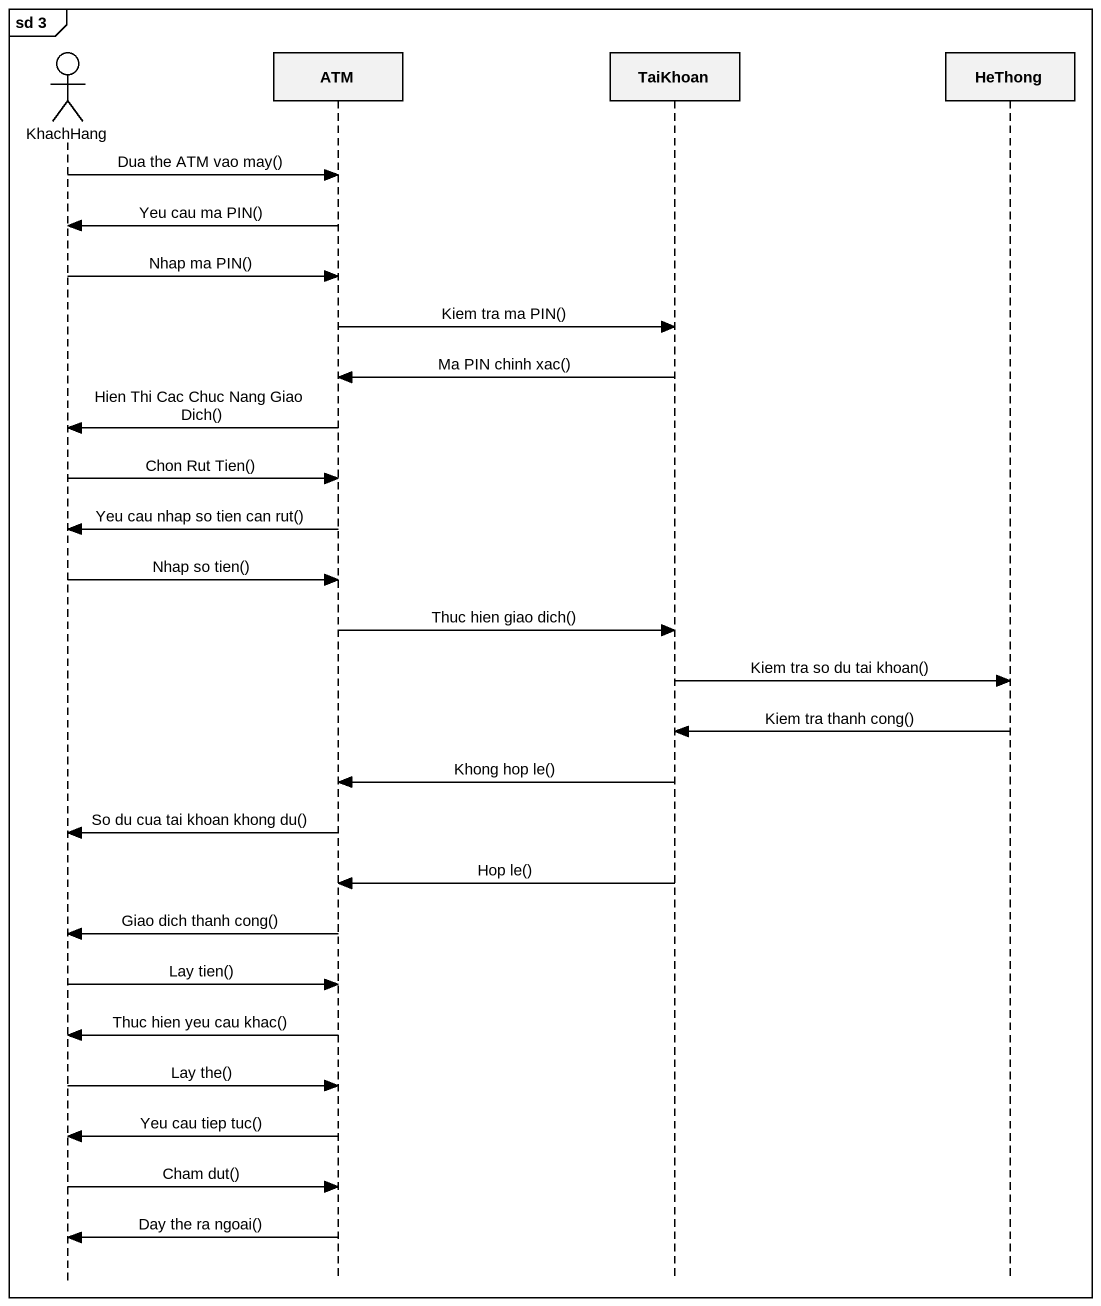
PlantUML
@startuml
mainframe sd 3
hide footbox
actor KhachHang
participant ATM
participant TaiKhoan
participant HeThong

KhachHang -> ATM : Dua the ATM vao may()
ATM -> KhachHang : Yeu cau ma PIN()
KhachHang -> ATM : Nhap ma PIN()
ATM -> TaiKhoan : Kiem tra ma PIN()
TaiKhoan -> ATM : Ma PIN chinh xac()
ATM -> KhachHang : Hien Thi Cac Chuc Nang Giao Dich()
KhachHang -> ATM : Chon Rut Tien()
ATM -> KhachHang : Yeu cau nhap so tien can rut()
KhachHang -> ATM : Nhap so tien()
ATM -> TaiKhoan : Thuc hien giao dich()
TaiKhoan -> HeThong : Kiem tra so du tai khoan()
HeThong -> TaiKhoan : Kiem tra thanh cong()
TaiKhoan -> ATM : Khong hop le()
ATM -> KhachHang : So du cua tai khoan khong du()
TaiKhoan -> ATM : Hop le()
ATM -> KhachHang : Giao dich thanh cong()
KhachHang -> ATM : Lay tien()
ATM -> KhachHang : Thuc hien yeu cau khac()
KhachHang -> ATM : Lay the()
ATM -> KhachHang : Yeu cau tiep tuc()
KhachHang -> ATM : Cham dut()
ATM -> KhachHang : Day the ra ngoai()
@enduml
